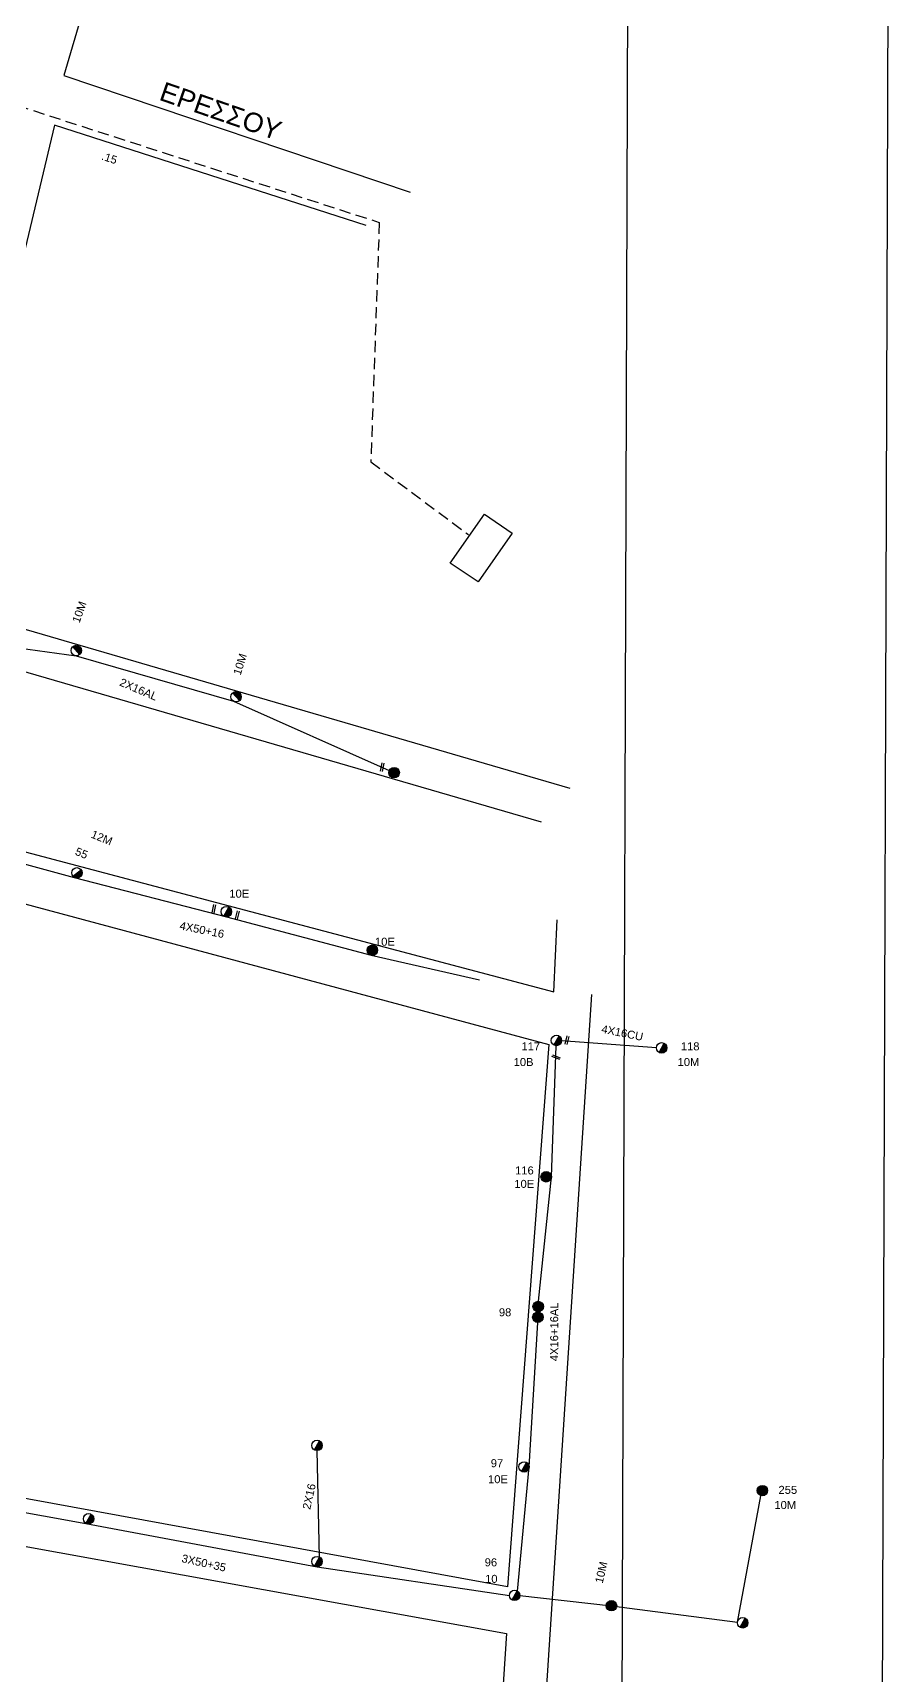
# Model space of a CAD drawing. Header units: millimetres. Extents: x 3156 to 5307, y 1191 to 2273.
# Drawn here: x 5114.1 to 5306.9, y 1718.2 to 2087.7 of the extents above; entities that cross this region are included whole.
import ezdxf

# ---------------------------------------------------------------- set-up
doc = ezdxf.new("R2010")
doc.units = ezdxf.units.MM
doc.linetypes.add('DASHED', pattern=[19.05, 12.7, -6.35])
for name, color, linetype in [('Άγνωστα', 7, 'Continuous'), ('Γυμνά εναέρια ΧΤ (1Φ)   2x16AL', 7, 'Continuous'), ('Γυμνά εναέρια ΧΤ (3Φ)   4x16CU', 7, 'Continuous'), ('Καλώδια ΧΤ   3x150AL+50CU', 7, 'DASHED'), ('Μηχανική τομή', 7, 'Continuous'), ('Στύλος Ξύλινος', 7, 'Continuous'), ('Στύλος Ξύλινος @ 1', 7, 'Continuous'), ('Στύλος ΦΜ', 7, 'Continuous'), ('Στύλος ΦΜ @ 1', 7, 'Continuous'), ('Υπόβαθρο ΔΕΗ', 7, 'Continuous')]:
    doc.layers.add(name, color=color, linetype=linetype)
doc.styles.add('arial', font='arial.ttf')
doc.styles.get("Standard").update_dxf_attribs({"font": 'arial.ttf'})

# ---------------------------------------------------------------- blocks, each defined once
blk = doc.blocks.new('ΥΠΑΡΧΩΝ ΤΣΙΜΕΝΤΕΝΙΟΣ ΣΤΥΛΟΣ')
at = {"layer": 'Στύλος ΦΜ'}
blk.add_hatch(color=7, dxfattribs=at).paths.add_polyline_path([(-1.29, -2.28, 0.574793), (2.62, 0, 0.268822), (1.3, 2.27)])
at = {"layer": 'Στύλος ΦΜ', "color": 7}
blk.add_line((-1.29, -2.28), (1.3, 2.27), dxfattribs=at)
blk.add_circle((0, 0), 2.62, dxfattribs=at)
at = {"layer": 'Στύλος ΦΜ', "flags": 4}
for tag, p in [('ΑΡΙΘΜΟΣ', (-4.68, 8.05)), ('ΤΥΠΟΣ', (-4.91, 3.03))]:
    blk.add_attdef(tag, p, '', height=4, dxfattribs=at)
blk = doc.blocks.new('ΥΠΑΡΧΩΝ ΞΥΛΙΝΟΣ ΣΤΥΛΟΣ')
at = {"layer": 'Στύλος Ξύλινος'}
h = blk.add_hatch(color=7, dxfattribs=at)
h.paths.add_polyline_path([(-2.62, 0, 0.270008), (-1.29, -2.28), (1.3, 2.27, 0.576266)])
h.paths.add_polyline_path([(-1.29, -2.28, 0.574793), (2.62, 0, 0.268822), (1.3, 2.27)])
at = {"layer": 'Στύλος Ξύλινος', "color": 7}
blk.add_line((-1.29, -2.28), (1.3, 2.27), dxfattribs=at)
blk.add_circle((0, 0), 2.62, dxfattribs=at)
at = {"layer": 'Στύλος Ξύλινος', "flags": 4}
for tag, p in [('ΑΡΙΘΜΟΣ', (-4.91, 8.6)), ('ΤΥΠΟΣ', (-4.85, 3.39))]:
    blk.add_attdef(tag, p, '', height=4, dxfattribs=at)
blk = doc.blocks.new('ΜΗΧΑΝΙΚΗ ΤΟΜΗ')
at = {"layer": 'Μηχανική τομή', "ltscale": 40}
for p, q in [((-1.89, 0.78), (1.89, 0.78)), ((1.89, 0), (-1.89, 0))]:
    blk.add_line(p, q, dxfattribs=at)

msp = doc.modelspace()

# ---------------------------------------------------------------- linework, layer by layer
at = {"layer": 'Άγνωστα'}
for points in [[(5207.99, 1968.36), (5215.67, 1979.41), (5221.89, 1975.09), (5214.27, 1964.12), (5207.99, 1968.36)], [(5086.78, 1952.61), (5123.86, 1947.51), (5159.23, 1937.27), (5194.28, 1921.7)], [(5087.01, 1907.51), (5123.42, 1897.64), (5157.62, 1888.77), (5190.18, 1880.13), (5214.56, 1874.59)], [(5227.81, 1802.29), (5230.75, 1830.3), (5231.83, 1859.79)], [(5233.05, 1860.97), (5254.37, 1859.4)], [(5223.14, 1737.1), (5225.77, 1765.03), (5227.7, 1797.53)], [(5030.63, 1771.01), (5078.35, 1760.93), (5126.05, 1752.34)], [(5178.61, 1744.75), (5178.05, 1768.69)], [(5223.64, 1736.07), (5244.25, 1733.8), (5272.6, 1730.12), (5277.89, 1758.52)], [(5126.05, 1752.34), (5178.02, 1742.55), (5221.28, 1736.13)]]:
    msp.add_lwpolyline(points, dxfattribs=at)
at = {"layer": 'Καλώδια ΧΤ   3x150AL+50CU', "color": 6, "linetype": 'DASHED', "ltscale": 0.2}
msp.add_lwpolyline([(5039.39, 1978.84), (5060.61, 2088.23), (5083.48, 2080.47, 0.936016), (5087.18, 2079.25), (5106.08, 2072.86, 0.632677), (5110.58, 2071.34), (5192.02, 2045.01), (5190.12, 1991.13), (5212.06, 1974.79)], format="xyb", dxfattribs=at)
at = {"layer": 'Υπόβαθρο ΔΕΗ', "linetype": 'Continuous', "ltscale": 0.2}
for p, q in [((5245.14, 1237.65), (5248.47, 2248.13)), ((5306.94, 2248.39), (5305.07, 1682.23))]:
    msp.add_line(p, q, dxfattribs=at)
at = {"layer": 'Υπόβαθρο ΔΕΗ'}
for points in [[(5223.36, 2118.79), (5139.55, 2141.07), (5121.1, 2078.08), (5199, 2051.8)], [(5189.1, 2044.32), (5118.95, 2066.9), (5093.27, 1959.03), (5234.9, 1917.76)], [(5228.52, 1910.1), (5094.11, 1949.12), (5092.16, 1908.74), (5231.3, 1871.89), (5232.05, 1888.11)], [(5220.85, 1738.03), (5087.3, 1762.52), (5091.82, 1897.21), (5230.16, 1860.06), (5220.85, 1738.03)], [(5217.77, 1684.23), (5035.96, 1728.35), (5037.56, 1760.68), (5220.63, 1727.55), (5217.77, 1684.23)]]:
    msp.add_lwpolyline(points, dxfattribs=at)
msp.add_lwpolyline([(5239.92, 1664.61, 0.467691), (5227.41, 1680.06), (5239.87, 1871.34)], format="xyb", dxfattribs=at)

# ---------------------------------------------------------------- block references
at = {"layer": 'Μηχανική τομή'}
for p, xscale, yscale, zscale, rotation in [((5192.87, 1922.41), 0.4999999999999404, 0.4999999999999404, 0.4999999999999404, 76.94288418421974), ((5154.99, 1890.53), 0.4999999999999404, 0.4999999999999404, 0.4999999999999404, 76.94288418421974), ((5160.27, 1889.15), 0.4999999999999404, 0.4999999999999404, 0.4999999999999404, 76.94288418421974), ((5234.45, 1860.97), 0.4999999999999404, 0.4999999999999404, 0.4999999999999404, 76.94288418421974), ((5231.72, 1857.04), 0.4999999999998763, 0.4999999999998763, 0.4999999999998763, 339.8484506236086)]:
    msp.add_blockref('ΜΗΧΑΝΙΚΗ ΤΟΜΗ', p, dxfattribs=dict(at, xscale=xscale, yscale=yscale, zscale=zscale, rotation=rotation))
at = {"layer": 'Στύλος Ξύλινος @ 1', "ltscale": 40, "xscale": 0.4499999999998181, "yscale": 0.4499999999998181, "zscale": 0.4499999999998181}
for p in [(5195.36, 1921.22), (5227.7, 1798.7)]:
    msp.add_blockref('ΥΠΑΡΧΩΝ ΞΥΛΙΝΟΣ ΣΤΥΛΟΣ', p, dxfattribs=at)
at = {"layer": 'Στύλος Ξύλινος @ 1', "ltscale": 40}
ref = msp.add_blockref('ΥΠΑΡΧΩΝ ΞΥΛΙΝΟΣ ΣΤΥΛΟΣ', (5190.48, 1881.27), dxfattribs=dict(at, xscale=0.4499999999998181, yscale=0.4499999999998181, zscale=0.4499999999998181))
ref.add_attrib('ΤΥΠΟΣ', '10E', (5191.06, 1882.29), dxfattribs={"layer": '', "height": 1.8, "flags": 4})
ref = msp.add_blockref('ΥΠΑΡΧΩΝ ΞΥΛΙΝΟΣ ΣΤΥΛΟΣ', (5229.57, 1830.3), dxfattribs=dict(at, xscale=0.4499999999998181, yscale=0.4499999999998181, zscale=0.4499999999998181))
ref.add_attrib('ΤΥΠΟΣ', '116', (5222.57, 1830.83), dxfattribs={"layer": '', "height": 1.8, "flags": 4})
ref.add_attrib('ΑΡΙΘΜΟΣ', '10E', (5222.4, 1827.81), dxfattribs={"layer": '', "height": 1.8, "flags": 4})
ref = msp.add_blockref('ΥΠΑΡΧΩΝ ΞΥΛΙΝΟΣ ΣΤΥΛΟΣ', (5227.78, 1801.11), dxfattribs=dict(at, xscale=0.4499999999998181, yscale=0.4499999999998181, zscale=0.4499999999998181))
ref.add_attrib('ΤΥΠΟΣ', '98', (5218.93, 1798.92), dxfattribs={"layer": '', "height": 1.8, "flags": 4})
ref = msp.add_blockref('ΥΠΑΡΧΩΝ ΞΥΛΙΝΟΣ ΣΤΥΛΟΣ', (5278.2, 1759.7), dxfattribs=dict(at, xscale=0.4499999999998181, yscale=0.4499999999998181, zscale=0.4499999999998181))
ref.add_attrib('ΤΥΠΟΣ', '255', (5281.83, 1758.97), dxfattribs={"layer": '', "height": 1.8, "flags": 4})
ref.add_attrib('ΑΡΙΘΜΟΣ', '10M', (5280.91, 1755.56), dxfattribs={"layer": '', "height": 1.8, "flags": 4})
ref = msp.add_blockref('ΥΠΑΡΧΩΝ ΞΥΛΙΝΟΣ ΣΤΥΛΟΣ', (5244.25, 1733.8), dxfattribs=dict(at, xscale=0.4499999999998262, yscale=0.4499999999998262, zscale=0.4499999999998262, rotation=77.05373116542431))
ref.add_attrib('ΤΥΠΟΣ', '10M', (5242.27, 1738.72), dxfattribs={"layer": '', "height": 1.8, "rotation": 77.0537, "flags": 4})
at = {"layer": 'Στύλος ΦΜ @ 1', "ltscale": 40}
ref = msp.add_blockref('ΥΠΑΡΧΩΝ ΤΣΙΜΕΝΤΕΝΙΟΣ ΣΤΥΛΟΣ', (5123.86, 1948.69), dxfattribs=dict(at, xscale=0.4499999999998719, yscale=0.4499999999998719, zscale=0.4499999999998719, rotation=70.34776721153446))
ref.add_attrib('ΤΥΠΟΣ', '10M', (5124.57, 1954.75), dxfattribs={"layer": '', "height": 1.8, "rotation": 70.3478, "flags": 4})
ref = msp.add_blockref('ΥΠΑΡΧΩΝ ΤΣΙΜΕΝΤΕΝΙΟΣ ΣΤΥΛΟΣ', (5159.81, 1938.3), dxfattribs=dict(at, xscale=0.449999999999751, yscale=0.449999999999751, zscale=0.449999999999751, rotation=72.62062293804017))
ref.add_attrib('ΤΥΠΟΣ', '10M', (5160.82, 1943.01), dxfattribs={"layer": '', "height": 1.8, "rotation": 72.6206, "flags": 4})
ref = msp.add_blockref('ΥΠΑΡΧΩΝ ΤΣΙΜΕΝΤΕΝΙΟΣ ΣΤΥΛΟΣ', (5124.01, 1898.67), dxfattribs=dict(at, xscale=0.4499999999996232, yscale=0.4499999999996232, zscale=0.4499999999996232, rotation=337.7116550723612))
ref.add_attrib('ΤΥΠΟΣ', '12M', (5127, 1906.67), dxfattribs={"layer": '', "height": 1.8, "rotation": 337.7117, "flags": 4})
ref.add_attrib('ΑΡΙΘΜΟΣ', '55', (5123.43, 1902.82), dxfattribs={"layer": '', "height": 1.8, "rotation": 337.7117, "flags": 4})
ref = msp.add_blockref('ΥΠΑΡΧΩΝ ΤΣΙΜΕΝΤΕΝΙΟΣ ΣΤΥΛΟΣ', (5157.62, 1889.95), dxfattribs=dict(at, xscale=0.4499999999998181, yscale=0.4499999999998181, zscale=0.4499999999998181))
ref.add_attrib('ΤΥΠΟΣ', '10E', (5158.29, 1893.1), dxfattribs={"layer": '', "height": 1.8, "flags": 4})
ref = msp.add_blockref('ΥΠΑΡΧΩΝ ΤΣΙΜΕΝΤΕΝΙΟΣ ΣΤΥΛΟΣ', (5231.87, 1860.97), dxfattribs=dict(at, xscale=0.4499999999998181, yscale=0.4499999999998181, zscale=0.4499999999998181))
ref.add_attrib('ΤΥΠΟΣ', '117', (5224.01, 1858.75), dxfattribs={"layer": '', "height": 1.8, "flags": 4})
ref.add_attrib('ΑΡΙΘΜΟΣ', '10B', (5222.25, 1855.22), dxfattribs={"layer": '', "height": 1.8, "flags": 4})
ref = msp.add_blockref('ΥΠΑΡΧΩΝ ΤΣΙΜΕΝΤΕΝΙΟΣ ΣΤΥΛΟΣ', (5255.54, 1859.31), dxfattribs=dict(at, xscale=0.4499999999998181, yscale=0.4499999999998181, zscale=0.4499999999998181))
ref.add_attrib('ΤΥΠΟΣ', '118', (5259.86, 1858.75), dxfattribs={"layer": '', "height": 1.8, "flags": 4})
ref.add_attrib('ΑΡΙΘΜΟΣ', '10M', (5259.13, 1855.22), dxfattribs={"layer": '', "height": 1.8, "flags": 4})
at = {"layer": 'Στύλος ΦΜ @ 1', "ltscale": 40, "xscale": 0.4499999999998181, "yscale": 0.4499999999998181, "zscale": 0.4499999999998181}
for p in [(5178.02, 1769.87), (5126.63, 1753.36), (5178.02, 1743.73), (5273.77, 1729.97)]:
    msp.add_blockref('ΥΠΑΡΧΩΝ ΤΣΙΜΕΝΤΕΝΙΟΣ ΣΤΥΛΟΣ', p, dxfattribs=at)
at = {"layer": 'Στύλος ΦΜ @ 1', "ltscale": 40}
ref = msp.add_blockref('ΥΠΑΡΧΩΝ ΤΣΙΜΕΝΤΕΝΙΟΣ ΣΤΥΛΟΣ', (5224.59, 1765.03), dxfattribs=dict(at, xscale=0.4499999999998181, yscale=0.4499999999998181, zscale=0.4499999999998181))
ref.add_attrib('ΤΥΠΟΣ', '97', (5217.1, 1764.97), dxfattribs={"layer": '', "height": 1.8, "flags": 4})
ref.add_attrib('ΑΡΙΘΜΟΣ', '10E', (5216.48, 1761.37), dxfattribs={"layer": '', "height": 1.8, "flags": 4})
ref = msp.add_blockref('ΥΠΑΡΧΩΝ ΤΣΙΜΕΝΤΕΝΙΟΣ ΣΤΥΛΟΣ', (5222.46, 1736.13), dxfattribs=dict(at, xscale=0.4499999999998181, yscale=0.4499999999998181, zscale=0.4499999999998181))
ref.add_attrib('ΤΥΠΟΣ', '96', (5215.73, 1742.67), dxfattribs={"layer": '', "height": 1.8, "flags": 4})
ref.add_attrib('ΑΡΙΘΜΟΣ', '10', (5215.83, 1738.95), dxfattribs={"layer": '', "height": 1.8, "flags": 4})

# ---------------------------------------------------------------- texts
at = {"ltscale": 40, "insert": (5129.94, 2060.88), "char_height": 1.8, "width": 43.5158, "attachment_point": 1, "rotation": 341.8763, "style": 'arial'}
msp.add_mtext('.15', dxfattribs=at)
at = {"layer": 'Άγνωστα', "ltscale": 40, "insert": (5147.35, 1887.75), "char_height": 1.8, "width": 43.5158, "attachment_point": 1, "rotation": 348.6543, "style": 'arial'}
msp.add_mtext('4X50+16', dxfattribs=at)
at = {"layer": 'Άγνωστα', "char_height": 1.8, "width": 43.5158, "attachment_point": 1, "style": 'arial'}
for s, insert, rotation in [('4X16+16AL', (5230.46, 1788.82), 89.917), ('2X16', (5174.72, 1755.71), 77.4223), ('3X50+35', (5147.82, 1745.41), 347.4223)]:
    msp.add_mtext(s, dxfattribs=dict(at, insert=insert, rotation=rotation))
at = {"layer": 'Γυμνά εναέρια ΧΤ (1Φ)   2x16AL', "ltscale": 40, "insert": (5134.13, 1942.54), "char_height": 1.8, "width": 43.5158, "attachment_point": 1, "rotation": 336.943, "style": 'arial'}
msp.add_mtext('2X16AL', dxfattribs=at)
at = {"layer": 'Γυμνά εναέρια ΧΤ (3Φ)   4x16CU', "ltscale": 40, "insert": (5242.22, 1864.5), "char_height": 1.8, "width": 43.5158, "attachment_point": 1, "rotation": 348.6543, "style": 'arial'}
msp.add_mtext('4X16CU', dxfattribs=at)
at = {"layer": 'Υπόβαθρο ΔΕΗ', "insert": (5143.68, 2076.74), "char_height": 4, "width": 29.5524, "attachment_point": 1, "rotation": 340.904, "style": 'arial'}
msp.add_mtext('{\\H1.083x;EPEΣΣOY}', dxfattribs=at)

doc.saveas('drawing.dxf')
